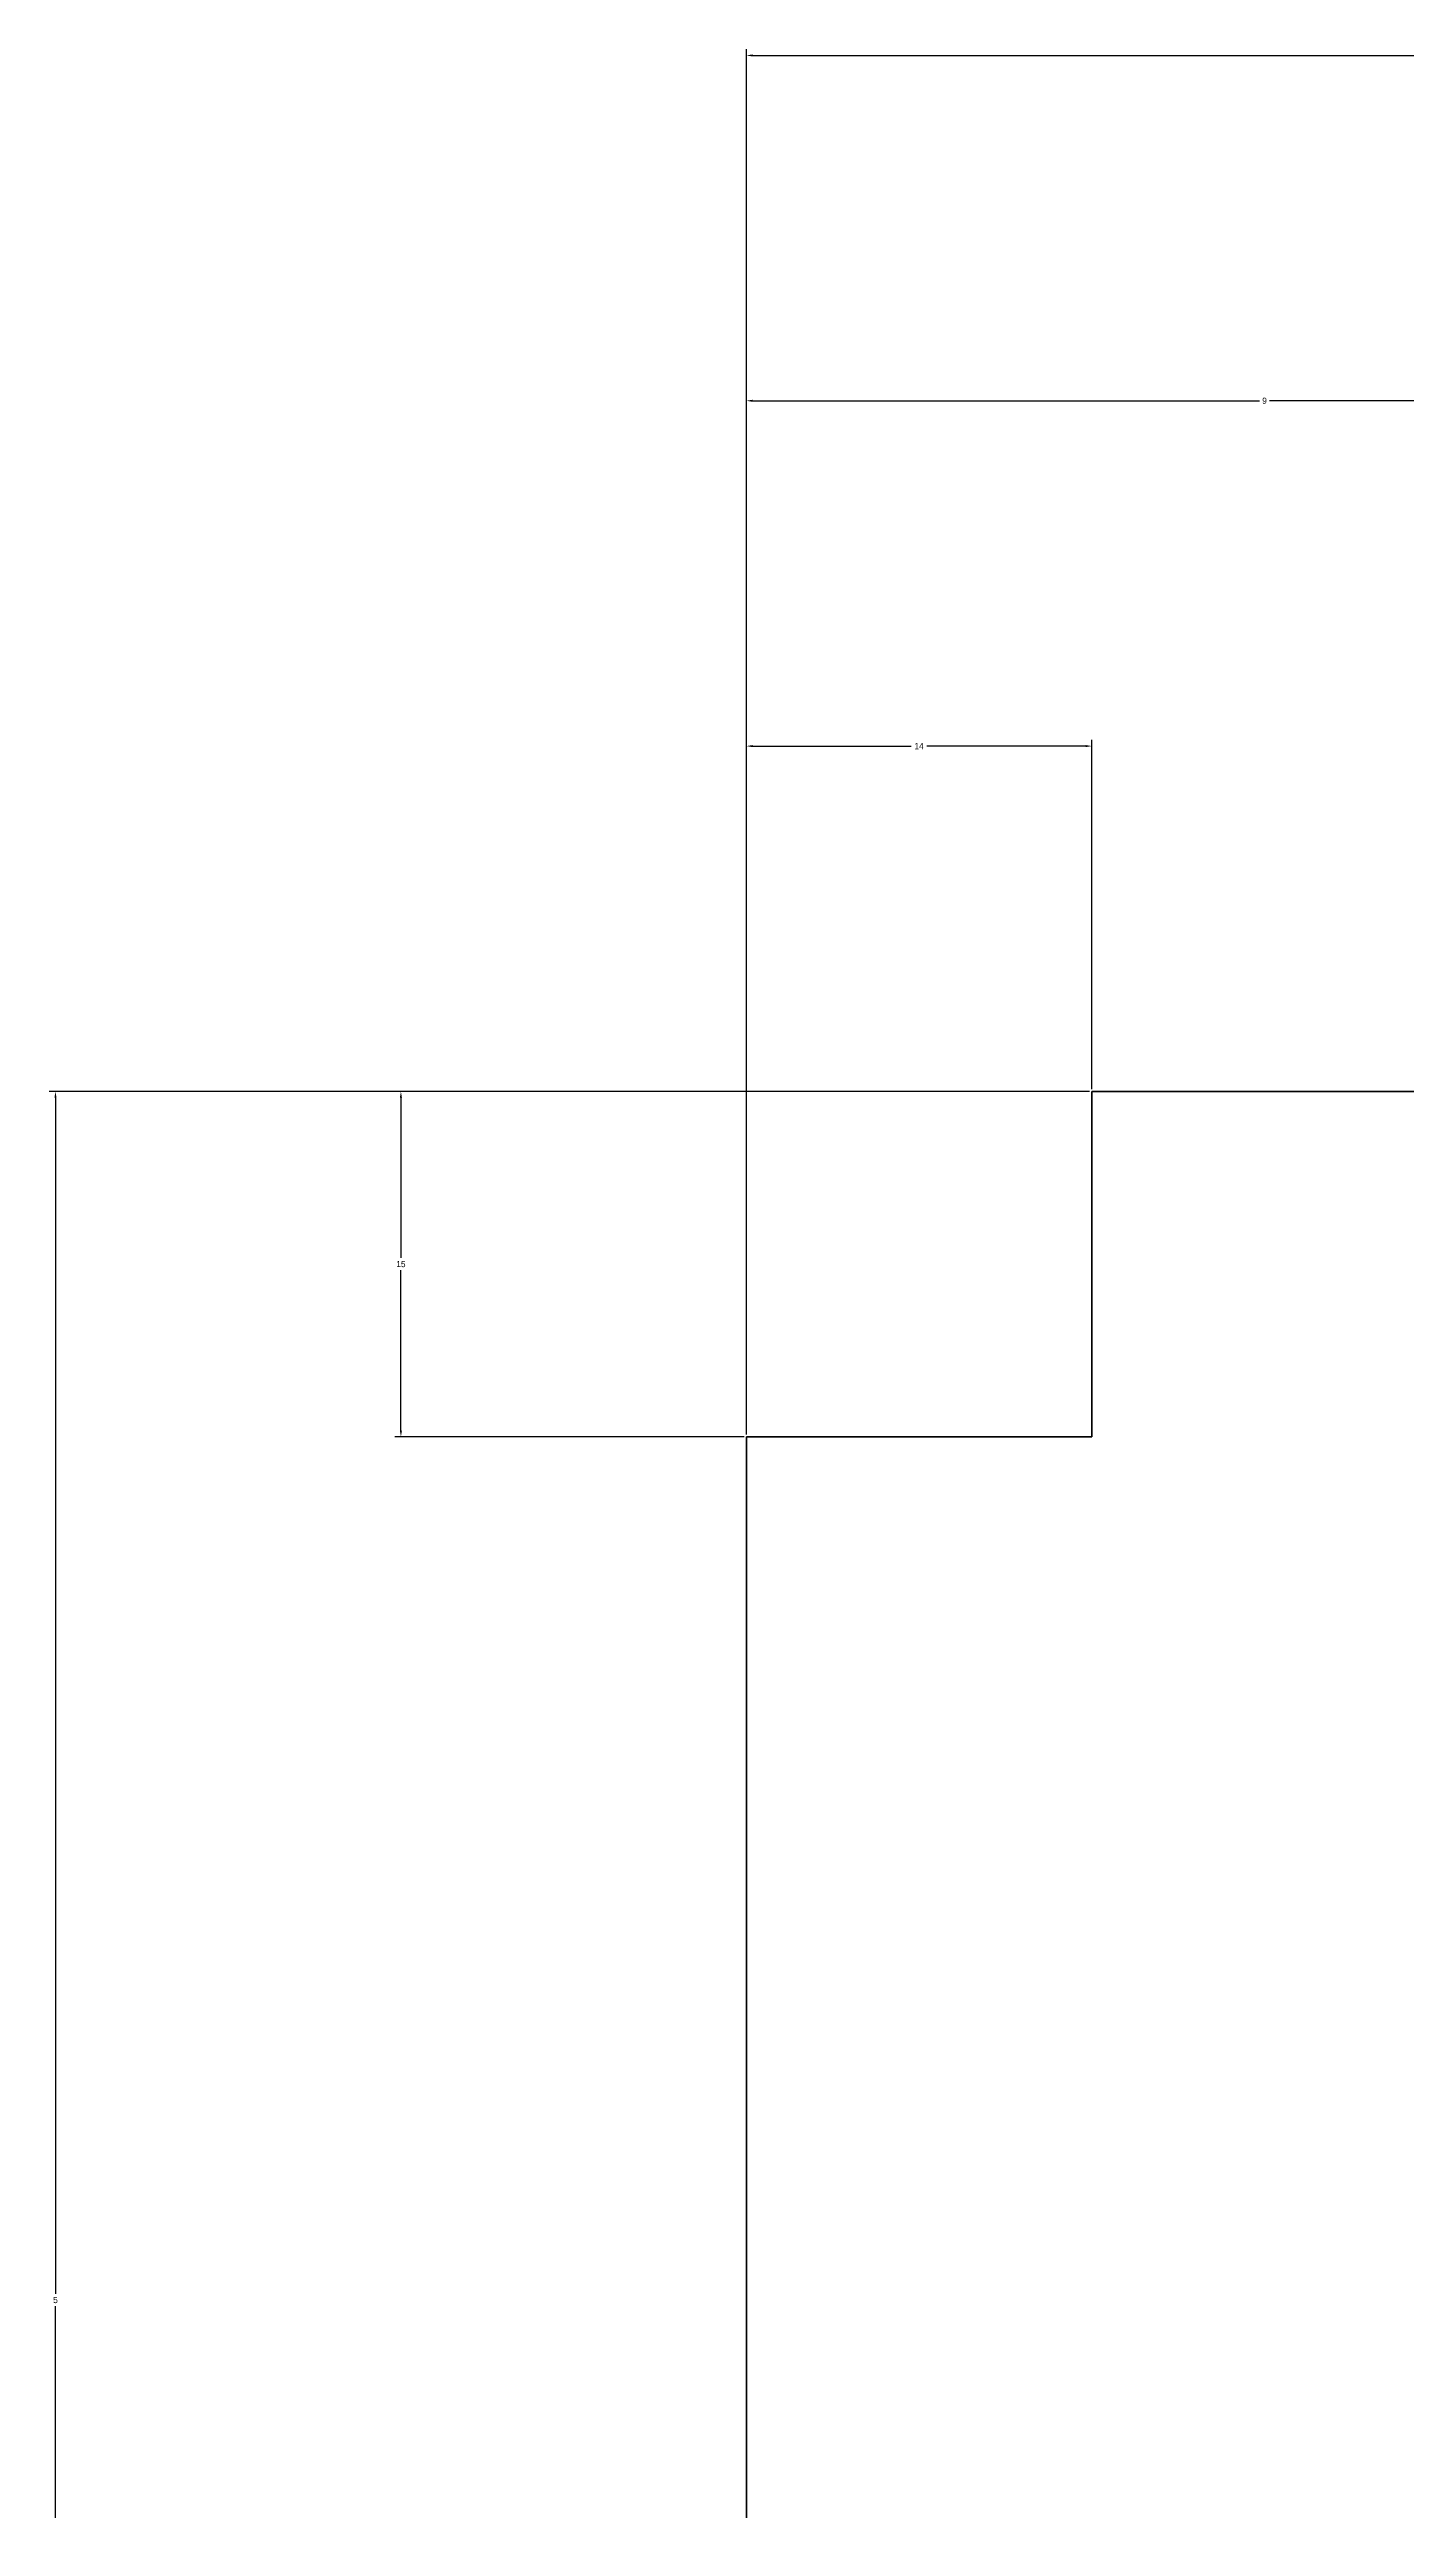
# Model space of a CAD drawing. Header units: millimetres. Extents: x 80 to 250, y -10 to 100.
# Drawn here: x 79.8 to 119.1, y 28.9 to 100.2 of the extents above; entities that cross this region are included whole.
import ezdxf

# ---------------------------------------------------------------- set-up
doc = ezdxf.new("R2010")
doc.units = ezdxf.units.MM
doc.layers.get('0').update_dxf_attribs({"color": 178, "lineweight": 25, "true_color": 0x000000})
doc.layers.get('Defpoints').update_dxf_attribs({"true_color": 0xffffff})
doc.dimstyles.new('QCADDimStyle', dxfattribs={"dimtxt": 5, "dimasz": 5, "dimexe": 2.5, "dimexo": 1.25, "dimgap": 1.25, "dimtad": 1, "dimtoh": 1, "dimdec": 4, "dimzin": 0, "dimdsep": 46, "dimtxsty": 'Standard', "dimcen": 0.09, "dimadec": 0, "dimazin": 0, "dimtfac": 1, "dimtdec": 4, "dimtofl": 0, "dimtmove": 0, "dimatfit": 3, "dimfxl": 1, "dimtolj": 1, "dimtzin": 0, "dimarcsym": 0})

# ---------------------------------------------------------------- blocks, each defined once
blk = doc.blocks.new('*D2')
at = {"color": 0, "lineweight": -2}
for p, q in [((99.9375, 70), (79.82, 70)), ((80, 69.82), (80, 35.18)), ((80, 0.18), (80, 34.82)), ((99.9375, 0), (79.82, 0))]:
    blk.add_line(p, q, dxfattribs=at)
at = {"color": 0}
for points in [[(80.03, 69.82), (79.97, 69.82), (80, 70)], [(79.97, 0.18), (80.03, 0.18), (80, 0)]]:
    blk.add_solid(points, dxfattribs=at)
at = {"layer": 'Defpoints', "color": 0}
for p in [(80, 70), (100, 70), (100, 0)]:
    blk.add_point(p, dxfattribs=at)
at = {"color": 0, "insert": (80, 35), "char_height": 0.18, "attachment_point": 5}
blk.add_mtext('\\A1;5', dxfattribs=at)
blk = doc.blocks.new('*D3')
at = {"color": 0, "lineweight": -2}
for p, q in [((100, 70.062), (100, 100.18)), ((100.18, 100), (129.854, 100)), ((159.82, 100), (130.146, 100)), ((160, 70.062), (160, 100.18))]:
    blk.add_line(p, q, dxfattribs=at)
at = {"color": 0}
for points in [[(100.18, 100.03), (100.18, 99.97), (100, 100)], [(159.82, 99.97), (159.82, 100.03), (160, 100)]]:
    blk.add_solid(points, dxfattribs=at)
at = {"layer": 'Defpoints', "color": 0}
for p in [(160, 100), (100, 70), (160, 70)]:
    blk.add_point(p, dxfattribs=at)
at = {"color": 0, "insert": (130, 100), "char_height": 0.18, "attachment_point": 5}
blk.add_mtext('\\A1;6', dxfattribs=at)
blk = doc.blocks.new('*D5')
at = {"color": 0, "lineweight": -2}
for p, q in [((100, 70.062), (100, 90.18)), ((100.18, 90), (114.854, 90)), ((129.82, 90), (115.146, 90)), ((130, 60.062), (130, 90.18))]:
    blk.add_line(p, q, dxfattribs=at)
at = {"color": 0}
for points in [[(100.18, 90.03), (100.18, 89.97), (100, 90)], [(129.82, 89.97), (129.82, 90.03), (130, 90)]]:
    blk.add_solid(points, dxfattribs=at)
at = {"layer": 'Defpoints', "color": 0}
for p in [(130, 90), (100, 70), (130, 60)]:
    blk.add_point(p, dxfattribs=at)
at = {"color": 0, "insert": (115, 90), "char_height": 0.18, "attachment_point": 5}
blk.add_mtext('\\A1;9', dxfattribs=at)
blk = doc.blocks.new('*D8')
at = {"color": 0, "lineweight": -2}
for p, q in [((100, 60.062), (100, 80.18)), ((100.18, 80), (104.773, 80)), ((109.82, 80), (105.227, 80)), ((110, 70.062), (110, 80.18))]:
    blk.add_line(p, q, dxfattribs=at)
at = {"color": 0}
for points in [[(100.18, 80.03), (100.18, 79.97), (100, 80)], [(109.82, 79.97), (109.82, 80.03), (110, 80)]]:
    blk.add_solid(points, dxfattribs=at)
at = {"layer": 'Defpoints', "color": 0}
for p in [(110, 80), (110, 70), (100, 60)]:
    blk.add_point(p, dxfattribs=at)
at = {"color": 0, "insert": (105, 80), "char_height": 0.18, "attachment_point": 5}
blk.add_mtext('\\A1;14', dxfattribs=at)
blk = doc.blocks.new('*D9')
at = {"color": 0, "lineweight": -2}
for p, q in [((109.9375, 70), (89.82, 70)), ((90, 69.82), (90, 65.18)), ((90, 60.18), (90, 64.82)), ((99.9375, 60), (89.82, 60))]:
    blk.add_line(p, q, dxfattribs=at)
at = {"color": 0}
for points in [[(90.03, 69.82), (89.97, 69.82), (90, 70)], [(89.97, 60.18), (90.03, 60.18), (90, 60)]]:
    blk.add_solid(points, dxfattribs=at)
at = {"layer": 'Defpoints', "color": 0}
for p in [(90, 70), (110, 70), (100, 60)]:
    blk.add_point(p, dxfattribs=at)
at = {"color": 0, "insert": (90, 65), "char_height": 0.18, "attachment_point": 5}
blk.add_mtext('\\A1;15', dxfattribs=at)

msp = doc.modelspace()

# ---------------------------------------------------------------- linework, layer by layer
at = {"color": 1, "lineweight": 50, "true_color": 0xff0000}
for p, q in [((110, 60), (110, 70)), ((120, 70), (110, 70)), ((100, 60), (110, 60)), ((100, 60), (100, 0))]:
    msp.add_line(p, q, dxfattribs=at)

# ---------------------------------------------------------------- dimensions: what is measured, and where the dimension line sits
for base, p1, p2, text, picture, middle in [((160, 100), (100, 70), (160, 70), '6', '*D3', (130, 100)), ((130, 90), (100, 70), (130, 60), '9', '*D5', (115, 90)), ((110, 80), (100, 60), (110, 70), '14', '*D8', (105, 80))]:
    dim = msp.add_linear_dim(base=base, p1=p1, p2=p2, text=text, dimstyle='QCADDimStyle', override={"dimtxt": 0.18, "dimasz": 0.18, "dimexe": 0.18, "dimexo": 0.0625, "dimgap": 0.09, "dimtad": 0, "dimtih": 1})
    dim.commit()
    dim.dimension.update_dxf_attribs({"geometry": picture, "text_midpoint": middle})
for base, p1, p2, text, picture, middle in [((80, 70), (100, 0), (100, 70), '5', '*D2', (80, 35)), ((90, 70), (100, 60), (110, 70), '15', '*D9', (90, 65))]:
    dim = msp.add_linear_dim(base=base, p1=p1, p2=p2, angle=90, text=text, dimstyle='QCADDimStyle', override={"dimtxt": 0.18, "dimasz": 0.18, "dimexe": 0.18, "dimexo": 0.0625, "dimgap": 0.09, "dimtad": 0, "dimtih": 1})
    dim.commit()
    dim.dimension.update_dxf_attribs({"geometry": picture, "text_midpoint": middle})

doc.saveas('drawing.dxf')
